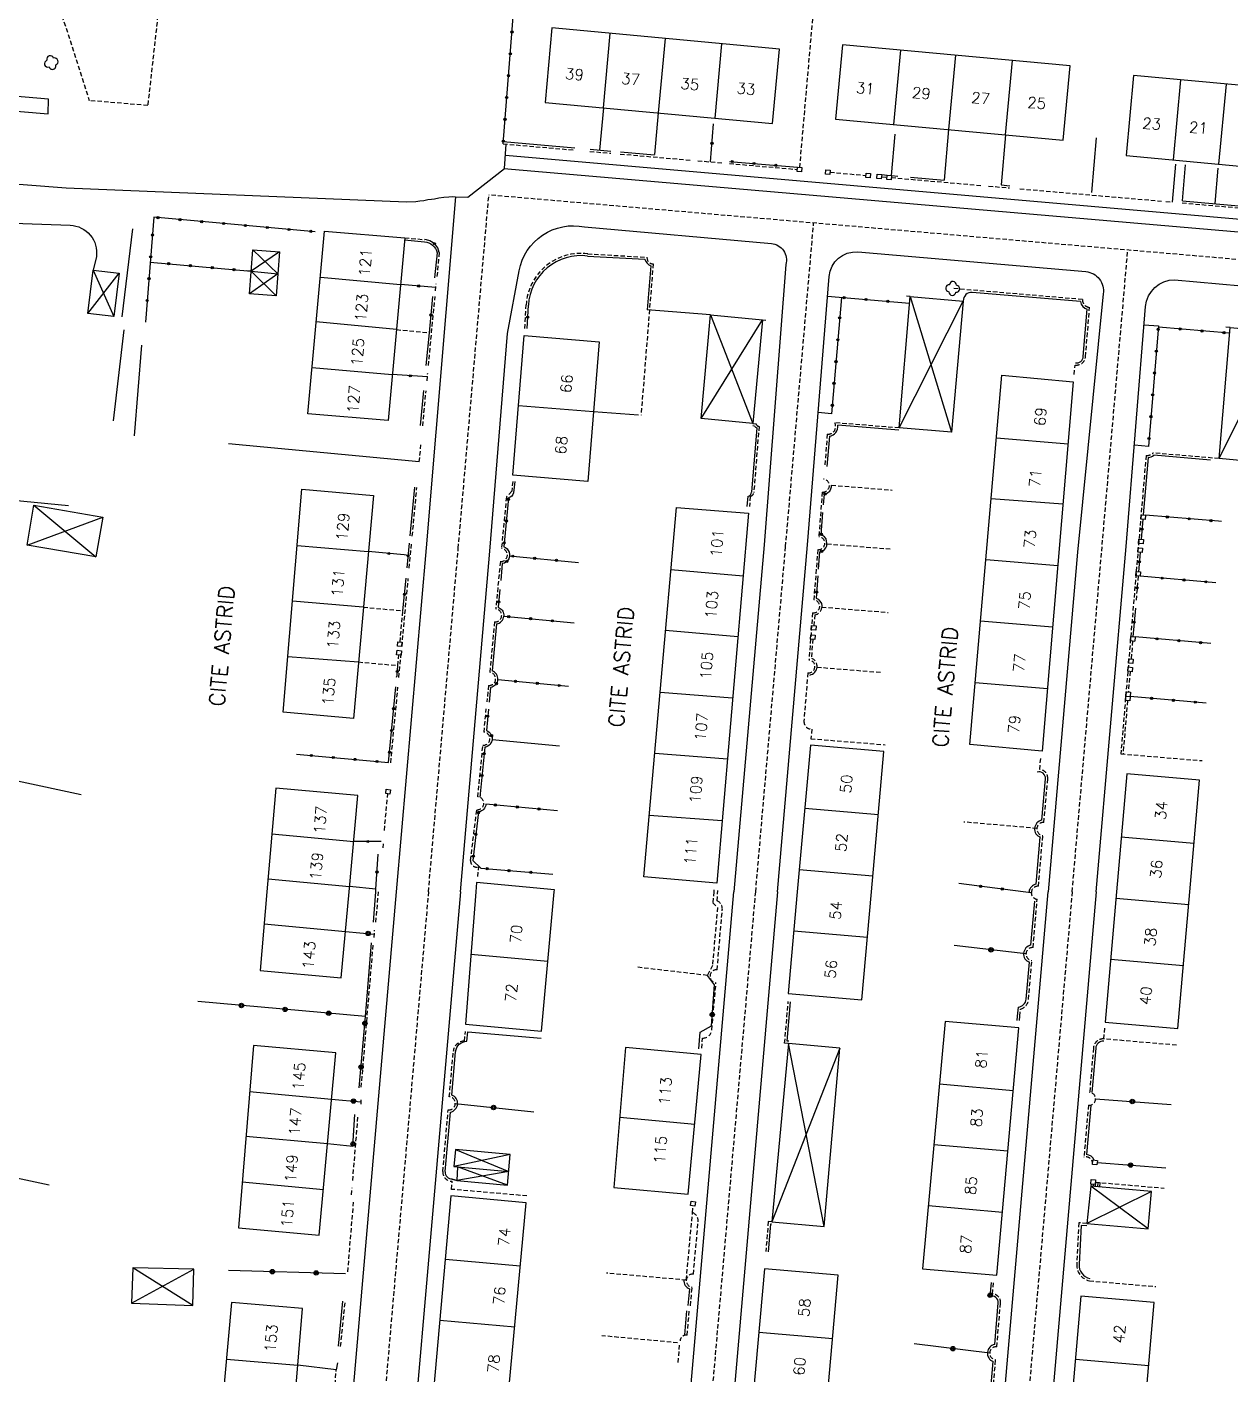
# Model space of a CAD drawing. Header units: millimetres. Extents: x 112998 to 114000, y 125000 to 126000.
# Drawn here: x 113610.8 to 113748, y 125695 to 125848.6 of the extents above; entities that cross this region are included whole.
import ezdxf
from ezdxf.enums import TextEntityAlignment as Align

# ---------------------------------------------------------------- set-up
doc = ezdxf.new("R2010")
doc.units = ezdxf.units.MM
doc.linetypes.add('DASHED', pattern=[0.75, 0.5, -0.25])
for name, color, linetype in [('W0001', 6, 'DASHED'), ('W0008', 7, 'CONTINUOUS'), ('W0100', 7, 'CONTINUOUS'), ('W0112', 1, 'DASHED'), ('W0300', 7, 'CONTINUOUS'), ('W0310', 3, 'CONTINUOUS'), ('W0322', 7, 'CONTINUOUS'), ('W0989', 7, 'CONTINUOUS'), ('W0991', 7, 'CONTINUOUS')]:
    doc.layers.add(name, color=color, linetype=linetype)
doc.styles.get("Standard").update_dxf_attribs({"font": 'romans.shx', "width": 0.85})

# ---------------------------------------------------------------- blocks, each defined once
blk = doc.blocks.new('OH01')
at = {"layer": 'W0322', "color": 0}
for radius in [0.25, 0.15]:
    blk.add_circle((0, 0), radius, dxfattribs=at)
blk = doc.blocks.new('TP10')
at = {"layer": 'W0300', "color": 0}
for centre, start, end in [((-0.4, 0), 90, 270), ((0, 0.4), 0, 180), ((0.4, 0), 270, 90), ((0, -0.4), 180, 360)]:
    blk.add_arc(centre, 0.4, start, end, dxfattribs=at)

msp = doc.modelspace()

# ---------------------------------------------------------------- linework, layer by layer
at = {"layer": 'W0001'}
for points in [[(113656.59, 125750), (113659.99, 125789.17), (113663.48, 125829.47)], [(113846.84, 125813.68), (113833.89, 125814.79), (113663.48, 125829.47)], [(113693.92, 125750), (113697.33, 125789.36), (113700.53, 125826.28)], [(113730.02, 125750), (113733.45, 125789.59), (113736.36, 125823.19)], [(113656.59, 125750), (113647.78, 125648.33), (113646.78, 125636.79)], [(113683.84, 125633.71), (113684.55, 125641.9), (113693.92, 125750)], [(113730.02, 125750), (113718.96, 125622.39), (113718.46, 125616.66)]]:
    msp.add_lwpolyline(points, dxfattribs=at)
at = {"layer": 'W0008'}
for points in [[(113504.38, 125750), (113511.04, 125780.95), (113517.37, 125810.56), (113518.61, 125814.25), (113519.62, 125816.22, -0.14136), (113528.47, 125825.65), (113534.48, 125829.45), (113539.08, 125832.01), (113545.11, 125835.06, -0.14852), (113552.39, 125836.34), (113609.1, 125831.3), (113609.35, 125837.33), (113548.38, 125842.53, -0.811446), (113546.56, 125857.31), (113781.8, 125932.26), (113783.99, 125934.88, -0.1629), (113785.7, 125935.93), (113845.19, 125954.95, -0.609832), (113855.05, 125945.09), (113844.61, 125825.09, -0.414857), (113835.84, 125817.74), (113665.2, 125832.44)], [(113544.67, 125855.15), (113544.31, 125853.89, 0.449491), (113550.59, 125844.02), (113613.21, 125838.72), (113613.26, 125840.4), (113550.65, 125845.77, -0.519208), (113545.94, 125853.86), (113546.85, 125855.86)], [(113660.23, 125750), (113663.6, 125788.86), (113665.59, 125813.66), (113666.93, 125820.82, -0.419592), (113674.4, 125825.84), (113695.71, 125823.94, -0.471152), (113697.36, 125821.55), (113694.87, 125789.57), (113691.44, 125750)], [(113696.4, 125750), (113699.83, 125789.56), (113702.29, 125820.18, -0.411867), (113705.56, 125822.98), (113731.58, 125820.73, -0.435503), (113733.55, 125818.2), (113730.64, 125788.74), (113727.28, 125750)], [(113732.76, 125750), (113736.17, 125789.36), (113738.4, 125816.75, -0.388834), (113741.7, 125819.81), (113767.15, 125817.53, -0.396252), (113769.6, 125814.77), (113767.06, 125789.79), (113763.61, 125750)], [(113581.4, 125631.79), (113613.29, 125629.2), (113619.96, 125632.2), (113641.84, 125642, 0.258152), (113643.82, 125644.64), (113652.95, 125750)], [(113660.23, 125750), (113651.39, 125648.02, 0.409057), (113656.43, 125641.91), (113679.24, 125639.94, 0.387345), (113682.09, 125642.11), (113691.44, 125750)], [(113696.4, 125750), (113686.98, 125641.34, 0.272364), (113688.14, 125638.91), (113712.8, 125623.21, 0.529759), (113716.42, 125624.77), (113727.28, 125750)], [(113732.76, 125750), (113721.68, 125622.15, 0.362247), (113723.77, 125619.16), (113749.35, 125616.94, 0.419863), (113752.3, 125619.47), (113763.61, 125750)]]:
    msp.add_lwpolyline(points, format="xyb", dxfattribs=at)
for points in [[(113593.18, 125832), (113615.25, 125830.29), (113654.08, 125828.7), (113655.14, 125828.73), (113655.59, 125828.8), (113656.08, 125828.84), (113656.52, 125828.95), (113656.94, 125828.99), (113657.29, 125829.05), (113657.79, 125829.16), (113658.33, 125829.23), (113658.93, 125829.27), (113659.34, 125829.29), (113659.69, 125829.26), (113661.1, 125829.22), (113665.27, 125832.49), (113665.46, 125835.28)], [(113665.37, 125834), (113838.71, 125818.91), (113838.06, 125817.85)], [(113652.95, 125750), (113656.35, 125789.23), (113659.71, 125829.26)]]:
    msp.add_lwpolyline(points, dxfattribs=at)
at = {"layer": 'W0100'}
for points in [[(113669.89, 125840.04), (113695.85, 125837.63), (113696.64, 125846.12), (113670.68, 125848.53)], [(113729.78, 125844.21), (113703.82, 125846.62), (113703.03, 125838.13), (113728.99, 125835.72)], [(113736.17, 125833.97), (113757.25, 125832.01), (113758.1, 125841.15), (113737.02, 125843.11)], [(113642.84, 125804.53), (113644.74, 125825.36), (113653.89, 125824.6), (113652, 125803.75)], [(113636.17, 125818.21), (113636.55, 125823.2), (113639.59, 125822.98), (113639.23, 125817.99)], [(113617.75, 125815.96), (113618.34, 125820.9), (113618.34, 125820.9), (113621.31, 125820.55), (113620.71, 125815.61)], [(113710.28, 125802.9), (113711.55, 125817.9), (113717.59, 125817.38), (113716.27, 125802.42)], [(113687.7, 125803.97), (113688.78, 125815.81), (113694.69, 125815.24), (113693.61, 125803.41)], [(113666.21, 125797.53), (113667.49, 125813.46), (113676.07, 125812.74), (113674.78, 125796.81)], [(113746.77, 125799.41), (113748.03, 125814.37), (113753.99, 125813.82), (113752.75, 125798.85)], [(113718.36, 125766.81), (113722, 125808.91), (113730.15, 125808.15), (113726.58, 125766.03)], [(113640, 125770.5), (113642.16, 125795.92), (113650.31, 125795.18), (113648.03, 125769.77)], [(113611.56, 125794.1), (113619.44, 125792.73), (113618.65, 125788.19), (113610.8, 125789.53)], [(113681.16, 125751.68), (113684.87, 125793.84), (113693.1, 125793.17), (113689.47, 125750.98)], [(113712.96, 125707), (113721.43, 125706.25), (113723.92, 125734.47), (113715.53, 125735.21)], [(113677.75, 125716.28), (113686.23, 125715.5), (113687.7, 125731.44), (113679.08, 125732.24)], [(113695.75, 125712.34), (113701.74, 125711.82), (113703.53, 125732.16), (113697.66, 125732.68)], [(113659.83, 125717.05), (113665.6, 125716.52), (113665.93, 125720.02), (113659.68, 125720.59), (113659.5, 125718.65), (113659.9, 125718.61)], [(113655.38, 125673.04), (113663.83, 125672.26), (113667.74, 125714.52), (113659.16, 125715.31)], [(113731.7, 125712.15), (113738.69, 125711.55), (113739.05, 125715.8), (113732.13, 125716.4)], [(113622.72, 125703.05), (113629.73, 125702.81), (113629.81, 125706.95), (113622.87, 125707.1)], [(113692.39, 125678.6), (113700.83, 125677.85), (113703.34, 125706.26), (113694.92, 125707)], [(113728.54, 125675.39), (113736.91, 125674.67), (113739.38, 125703.15), (113731, 125703.87)]]:
    msp.add_lwpolyline(points, close=True, dxfattribs=at)
for points in [[(113676.54, 125839.43), (113677.33, 125847.91)], [(113683.58, 125847.33), (113682.79, 125838.85)], [(113689.28, 125838.24), (113690.06, 125846.73)], [(113709.68, 125837.52), (113710.46, 125846.01)], [(113716.71, 125845.43), (113715.92, 125836.94)], [(113722.41, 125836.33), (113723.2, 125844.82)], [(113741.56, 125833.47), (113742.41, 125842.61)], [(113747.57, 125842.13), (113746.72, 125832.99)], [(113639.59, 125822.98), (113636.36, 125820.77)], [(113636.55, 125823.2), (113639.41, 125820.5)], [(113617.75, 125815.96), (113621.31, 125820.55)], [(113618.34, 125820.9), (113620.71, 125815.61)], [(113639.41, 125820.5), (113636.17, 125818.21)], [(113636.36, 125820.77), (113639.41, 125820.5)], [(113636.36, 125820.77), (113639.23, 125817.99)], [(113644.26, 125820.09), (113653.41, 125819.27)], [(113710.28, 125802.9), (113717.59, 125817.38)], [(113711.55, 125817.9), (113716.27, 125802.42)], [(113652.94, 125814.12), (113643.8, 125814.99)], [(113687.7, 125803.97), (113694.69, 125815.24)], [(113688.78, 125815.81), (113693.61, 125803.41)], [(113746.77, 125799.41), (113753.99, 125813.82)], [(113643.32, 125809.81), (113652.47, 125808.98)], [(113666.85, 125805.46), (113675.42, 125804.79)], [(113721.38, 125801.76), (113729.55, 125801.09)], [(113611.56, 125794.1), (113618.65, 125788.19)], [(113728.96, 125794.19), (113720.78, 125794.82)], [(113610.8, 125789.53), (113619.44, 125792.73)], [(113641.61, 125789.49), (113649.73, 125788.79)], [(113720.19, 125787.9), (113728.38, 125787.23)], [(113684.25, 125786.77), (113692.49, 125786.03)], [(113649.16, 125782.45), (113641.07, 125783.14)], [(113691.89, 125779.08), (113683.63, 125779.8)], [(113727.78, 125780.16), (113719.58, 125780.87)], [(113640.54, 125776.85), (113648.6, 125776.21)], [(113718.97, 125773.87), (113727.19, 125773.17)], [(113683.02, 125772.78), (113691.29, 125772.13)], [(113690.69, 125765.13), (113682.4, 125765.76)], [(113707.13, 125750), (113708.54, 125765.99), (113700.16, 125766.73), (113698.66, 125750)], [(113743.43, 125750), (113744.53, 125762.72), (113736.24, 125763.44), (113735.07, 125750)], [(113647.54, 125750), (113648.54, 125760.97), (113639.19, 125761.83), (113638.17, 125750)], [(113681.78, 125758.74), (113690.09, 125758.14)], [(113699.52, 125759.54), (113707.91, 125758.8)], [(113638.74, 125756.59), (113648.06, 125755.74)], [(113735.62, 125756.26), (113743.91, 125755.54)], [(113698.89, 125752.54), (113707.29, 125751.8)], [(113638.3, 125751.46), (113647.59, 125750.61)], [(113670.94, 125750), (113670.96, 125750.22), (113662.08, 125751.04), (113662, 125750)], [(113637.4, 125741.01), (113646.64, 125740.16), (113647.54, 125750)], [(113638.17, 125750), (113637.4, 125741.01)], [(113660.81, 125734.89), (113669.47, 125734.09), (113670.94, 125750)], [(113662, 125750), (113660.81, 125734.89)], [(113697.62, 125738.39), (113706.04, 125737.65), (113707.13, 125750)], [(113698.66, 125750), (113697.62, 125738.39)], [(113733.79, 125735.12), (113742.09, 125734.4), (113743.43, 125750)], [(113735.07, 125750), (113733.79, 125735.12)], [(113735.01, 125749.27), (113743.31, 125748.55)], [(113637.86, 125746.33), (113647.12, 125745.48)], [(113698.26, 125745.55), (113706.67, 125744.81)], [(113661.44, 125742.89), (113670.21, 125742.08)], [(113734.41, 125742.29), (113742.71, 125741.57)], [(113644.13, 125710.83), (113646.02, 125731.61), (113636.62, 125732.46), (113634.91, 125711.67)], [(113703.53, 125732.16), (113695.75, 125712.34)], [(113701.74, 125711.82), (113697.66, 125732.68)], [(113714.88, 125728.08), (113723.29, 125727.34)], [(113636.19, 125727.2), (113645.54, 125726.35)], [(113678.42, 125724.27), (113686.97, 125723.48)], [(113635.77, 125722.12), (113645.08, 125721.27)], [(113714.25, 125721.18), (113722.68, 125720.44)], [(113665.93, 125720.02), (113659.5, 125718.65)], [(113659.9, 125718.61), (113665.75, 125718.07)], [(113665.6, 125716.52), (113659.9, 125718.61)], [(113635.34, 125716.89), (113644.6, 125716.05)], [(113732.17, 125716.66), (113732.15, 125716.4)], [(113732.42, 125716.64), (113732.4, 125716.38)], [(113732.69, 125716.87), (113732.65, 125716.35)], [(113732.94, 125716.84), (113732.9, 125716.33)], [(113733.19, 125716.82), (113733.15, 125716.31)], [(113739.05, 125715.8), (113731.7, 125712.15)], [(113738.69, 125711.55), (113732.13, 125716.4)], [(113713.62, 125714.2), (113722.07, 125713.46)], [(113634.91, 125711.67), (113644.13, 125710.83)], [(113658.52, 125708.1), (113667.07, 125707.31)], [(113622.72, 125703.05), (113629.81, 125706.95)], [(113629.73, 125702.81), (113622.87, 125707.1)], [(113640.08, 125676.73), (113642.23, 125702.45), (113634.14, 125703.13), (113631.79, 125677.42)], [(113657.89, 125701.13), (113666.43, 125700.35)], [(113694.27, 125699.76), (113702.7, 125699.02)], [(113633.55, 125696.67), (113641.69, 125695.99)], [(113730.38, 125696.68), (113738.75, 125695.96)]]:
    msp.add_lwpolyline(points, dxfattribs=at)
at = {"layer": 'W0112'}
for points in [[(113626.8, 125859.64), (113624.57, 125839.68), (113617.89, 125840.25)], [(113614.56, 125850.65), (113617.89, 125840.25)], [(113698.95, 125832.62), (113700.55, 125851.01)], [(113698.66, 125832.14), (113698.7, 125832.64)], [(113699.16, 125832.1), (113698.66, 125832.14)], [(113698.7, 125832.64), (113699.2, 125832.6)], [(113699.2, 125832.6), (113699.16, 125832.1)], [(113701.88, 125831.86), (113701.93, 125832.36)], [(113702.38, 125831.82), (113701.88, 125831.86)], [(113701.93, 125832.36), (113702.43, 125832.31)], [(113702.43, 125832.31), (113702.38, 125831.82)], [(113706.48, 125831.46), (113706.52, 125831.96)], [(113706.52, 125831.96), (113707.02, 125831.91)], [(113707.02, 125831.91), (113706.98, 125831.42)], [(113707.75, 125831.35), (113707.79, 125831.85)], [(113707.79, 125831.85), (113708.29, 125831.8)], [(113708.29, 125831.8), (113708.24, 125831.31)], [(113706.98, 125831.42), (113706.48, 125831.46)], [(113708.24, 125831.31), (113707.75, 125831.35)], [(113708.87, 125831.25), (113708.91, 125831.75)], [(113709.36, 125831.21), (113708.87, 125831.25)], [(113708.91, 125831.75), (113709.41, 125831.71)], [(113709.41, 125831.71), (113709.36, 125831.21)], [(113653.89, 125824.6), (113656.17, 125824.38)], [(113657.82, 125822.9), (113657.54, 125820)], [(113674.75, 125822.76), (113681.52, 125822.37)], [(113682.22, 125821.61), (113680.84, 125804.36)], [(113657.4, 125818.54), (113657.48, 125819.33)], [(113731.2, 125817.55), (113716.39, 125818.81)], [(113656.59, 125810.01), (113657.34, 125817.88)], [(113667.59, 125814.24), (113667.74, 125816.93)], [(113711.55, 125817.9), (113711.11, 125817.94)], [(113731.54, 125811.03), (113732.01, 125816.68)], [(113694.69, 125815.24), (113695.06, 125815.21)], [(113652.94, 125814.12), (113656.7, 125813.76)], [(113748.03, 125814.37), (113747.53, 125814.41)], [(113656.43, 125808.29), (113656.51, 125809.16)], [(113730.26, 125809.01), (113730.35, 125810.08)], [(113655.94, 125803.15), (113656.32, 125807.14)], [(113693.61, 125803.41), (113693.96, 125803.39)], [(113694.3, 125803.08), (113693.7, 125795.54)], [(113710.28, 125802.9), (113702.93, 125803.49)], [(113702.09, 125802.19), (113701.79, 125798.52)], [(113655.55, 125799.02), (113655.73, 125800.96)], [(113738.45, 125799.76), (113735.57, 125765.73)], [(113746.77, 125799.41), (113739.25, 125800.04)], [(113666.2, 125796.8), (113666.1, 125795.68)], [(113654.75, 125790.56), (113655.27, 125796.12)], [(113665.48, 125795.03), (113664.92, 125789.15)], [(113666.1, 125795.68), (113665.48, 125795.03)], [(113693.3, 125795.1), (113693.2, 125793.93)], [(113701.52, 125795.59), (113701.12, 125790.5)], [(113702.58, 125796.37), (113709.5, 125795.82)], [(113737.84, 125792.5), (113737.88, 125793)], [(113738.34, 125792.46), (113737.84, 125792.5)], [(113737.88, 125793), (113738.38, 125792.95)], [(113738.38, 125792.95), (113738.34, 125792.46)], [(113654.4, 125786.92), (113654.67, 125789.75)], [(113700.99, 125789.02), (113700.55, 125783.29)], [(113702.05, 125789.68), (113709.38, 125789.09)], [(113737.52, 125788.73), (113737.56, 125789.23)], [(113737.56, 125789.23), (113738.06, 125789.18)], [(113737.6, 125789.71), (113737.64, 125790.21)], [(113738.1, 125789.67), (113737.6, 125789.71)], [(113737.64, 125790.21), (113738.14, 125790.17)], [(113738.06, 125789.18), (113738.02, 125788.68)], [(113738.14, 125790.17), (113738.1, 125789.67)], [(113664.79, 125787.67), (113664.26, 125782.26)], [(113738.02, 125788.68), (113737.52, 125788.73)], [(113653.55, 125777.97), (113654.29, 125785.73)], [(113737.29, 125786.03), (113737.33, 125786.52)], [(113737.79, 125785.98), (113737.29, 125786.03)], [(113737.54, 125786), (113737.31, 125783.25)], [(113737.33, 125786.52), (113737.83, 125786.48)], [(113737.83, 125786.48), (113737.79, 125785.98)], [(113649.16, 125782.45), (113653.68, 125782.05)], [(113653.35, 125778.49), (113653.68, 125782.05)], [(113700.41, 125781.81), (113700, 125776.44)], [(113700.65, 125781.57), (113700.55, 125780.36)], [(113701.47, 125782.47), (113709.03, 125781.86)], [(113664.13, 125780.78), (113663.58, 125775.01)], [(113700.26, 125779.88), (113700.3, 125780.38)], [(113700.76, 125779.84), (113700.26, 125779.88)], [(113700.3, 125780.38), (113700.8, 125780.34)], [(113700.8, 125780.34), (113700.76, 125779.84)], [(113653.05, 125778.01), (113653.09, 125778.51)], [(113653.09, 125778.51), (113653.59, 125778.46)], [(113653.59, 125778.46), (113653.55, 125777.97)], [(113700.18, 125778.82), (113700.22, 125779.32)], [(113700.68, 125778.78), (113700.18, 125778.82)], [(113700.22, 125779.32), (113700.72, 125779.28)], [(113700.43, 125778.8), (113700.26, 125776.64)], [(113700.72, 125779.28), (113700.68, 125778.78)], [(113736.66, 125778.6), (113736.7, 125779.1)], [(113737.16, 125778.56), (113736.66, 125778.6)], [(113736.7, 125779.1), (113737.2, 125779.06)], [(113736.91, 125778.58), (113736.74, 125776.55)], [(113737.2, 125779.06), (113737.16, 125778.56)], [(113652.96, 125777.04), (113653.01, 125777.54)], [(113653.46, 125776.99), (113652.96, 125777.04)], [(113653.01, 125777.54), (113653.5, 125777.49)], [(113653.55, 125777.97), (113653.05, 125778.01)], [(113653.09, 125775.81), (113653.21, 125777.02)], [(113653.21, 125774.45), (113653.5, 125777.49)], [(113653.5, 125777.49), (113653.46, 125776.99)], [(113736.45, 125776.07), (113736.49, 125776.57)], [(113736.49, 125776.57), (113736.99, 125776.53)], [(113736.99, 125776.53), (113736.95, 125776.03)], [(113648.6, 125776.21), (113653.09, 125775.81)], [(113699.86, 125774.96), (113699.42, 125769.47)], [(113700.92, 125775.62), (113708.17, 125775.03)], [(113736.37, 125775.14), (113736.41, 125775.64)], [(113736.87, 125775.09), (113736.37, 125775.14)], [(113736.41, 125775.64), (113736.91, 125775.59)], [(113736.62, 125775.12), (113736.42, 125772.77)], [(113736.95, 125776.03), (113736.45, 125776.07)], [(113736.91, 125775.59), (113736.87, 125775.09)], [(113663.44, 125773.53), (113663.26, 125771.66)], [(113652.29, 125764.72), (113653.11, 125773.35)], [(113736.09, 125771.8), (113736.13, 125772.3)], [(113736.13, 125772.3), (113736.17, 125772.79)], [(113736.13, 125772.3), (113736.63, 125772.25)], [(113736.17, 125772.79), (113736.67, 125772.75)], [(113736.63, 125772.25), (113736.58, 125771.76)], [(113736.67, 125772.75), (113736.63, 125772.25)], [(113662.93, 125768.2), (113663.18, 125770.86)], [(113736.33, 125771.78), (113735.82, 125765.71)], [(113736.58, 125771.76), (113736.09, 125771.8)], [(113700.31, 125768.54), (113700.22, 125767.45)], [(113700.22, 125767.45), (113708.67, 125766.77)], [(113662.23, 125760.83), (113662.8, 125766.72)], [(113735.57, 125765.73), (113744.83, 125764.95)], [(113651.56, 125757), (113651.96, 125761.17)], [(113651.71, 125761.19), (113651.75, 125761.69)], [(113652.2, 125761.14), (113651.71, 125761.19)], [(113651.75, 125761.69), (113652.25, 125761.64)], [(113652.25, 125761.64), (113652.2, 125761.14)], [(113662.5, 125761.03), (113662.47, 125760.77)], [(113661.4, 125753.58), (113662.1, 125759.35)], [(113726, 125757.22), (113717.65, 125757.95)], [(113651.42, 125755.45), (113651.38, 125755.01)], [(113662.22, 125751.72), (113662.32, 125752.84)], [(113650.6, 125746.53), (113650.89, 125750)], [(113689.14, 125750), (113689.03, 125748.73), (113689.56, 125748.2), (113688.99, 125741.59), (113688.41, 125740.45)], [(113689.16, 125750.23), (113689.14, 125750)], [(113689.6, 125750), (113689.61, 125750.13)], [(113650.38, 125744.76), (113650.45, 125745.62)], [(113648.93, 125727.7), (113650.3, 125744.14)], [(113688.41, 125740.45), (113680.46, 125741.38)], [(113688.92, 125734.26), (113689.39, 125739.62)], [(113697.66, 125732.68), (113697.22, 125732.72), (113697.64, 125737.48)], [(113733.64, 125733.21), (113733.76, 125734.57)], [(113687.76, 125732.14), (113687.86, 125733.31)], [(113648.9, 125725.75), (113648.94, 125726.44)], [(113647.95, 125717.07), (113648.57, 125724.53)], [(113658.23, 125718.09), (113658.84, 125725.12)], [(113731.87, 125725.64), (113731.36, 125719.73)], [(113732.35, 125718.9), (113732.39, 125719.4)], [(113732.85, 125718.86), (113732.35, 125718.9)], [(113732.39, 125719.4), (113732.89, 125719.36)], [(113732.89, 125719.36), (113732.85, 125718.86)], [(113659.23, 125716.05), (113659.3, 125716.97)], [(113732.13, 125716.66), (113732.18, 125717.16)], [(113732.63, 125716.62), (113732.13, 125716.66)], [(113732.18, 125717.16), (113732.67, 125717.12)], [(113732.67, 125717.12), (113732.63, 125716.62)], [(113732.65, 125716.87), (113740.53, 125716.19)], [(113647.8, 125715.43), (113647.81, 125715.43), (113647.88, 125716.23)], [(113667.82, 125715.3), (113659.23, 125716.05)], [(113647.39, 125706.64), (113648.05, 125714.6)], [(113686.49, 125714.19), (113686.54, 125714.69)], [(113686.99, 125714.14), (113686.49, 125714.19)], [(113686.54, 125714.69), (113687.04, 125714.64)], [(113686.71, 125713.39), (113686.78, 125714.16)], [(113687.04, 125714.64), (113686.99, 125714.14)], [(113686, 125705.71), (113686.71, 125713.36)], [(113686.71, 125713.36), (113686.71, 125713.36), (113686.71, 125713.39)], [(113695.75, 125712.34), (113695.36, 125712.38), (113695.07, 125708.95)], [(113686, 125705.7), (113676.91, 125706.49)], [(113686.48, 125702.78), (113686.67, 125704.9)], [(113646.57, 125698.13), (113647.09, 125703.29)], [(113686.09, 125699.43), (113686.35, 125702.18)], [(113685.01, 125698.55), (113676.35, 125699.35)], [(113685.07, 125696.3), (113685.24, 125698.28)], [(113645.94, 125693.79), (113646.08, 125695.46)]]:
    msp.add_lwpolyline(points, dxfattribs=at)
for points in [[(113665.11, 125835.31), (113673.25, 125834.6, 0.701733)], [(113675, 125834.45), (113677.38, 125834.24, 0.701733)], [(113678.47, 125834.15), (113686.58, 125833.44, 0.701733)], [(113687.31, 125833.38), (113690.26, 125833.12, 0.701733)], [(113690.92, 125833.07), (113698.68, 125832.39, 0.701733)], [(113702.4, 125832.07), (113706.5, 125831.71, 0.701733)], [(113708.27, 125831.56), (113708.89, 125831.5, 0.701733)], [(113709.39, 125831.46), (113719.59, 125830.57, 0.701733)], [(113720.49, 125830.49), (113722.87, 125830.28, 0.701733)], [(113724.06, 125830.18), (113740.2, 125828.78, 0.701733)], [(113740.7, 125828.73), (113741.47, 125828.66, 0.701733)], [(113742.58, 125828.57), (113749.85, 125827.94, 0.701733)], [(113725.37, 125750, -0.393273), (113726.17, 125750.62), (113726.67, 125756.42, -1), (113726.8, 125757.9), (113727.23, 125762.87, 0.419046), (113726.32, 125763.94), (113726.43, 125765.22)], [(113689.52, 125741.1), (113690.11, 125747.95, 0.319982), (113689.51, 125748.97), (113689.61, 125750.13)], [(113724.01, 125735.3), (113724.06, 125735.79), (113724.13, 125736.61, 0.308547), (113725.04, 125737.73), (113725.42, 125742.16, -1), (113725.56, 125743.63), (113726.03, 125749.14, -0.435469), (113725.37, 125750)], [(113658.97, 125726.6), (113659.42, 125731.77, -0.386672), (113660.71, 125732.97), (113660.8, 125734.06)], [(113741.91, 125732.49), (113733.64, 125733.21, 0.424816), (113732.44, 125732.16), (113732.01, 125727.12)], [(113732.35, 125718.9, 0.521334), (113731.36, 125719.73, 0.521334)], [(113686.81, 125706.38), (113687.36, 125712.37, 0.338451), (113686.71, 125713.39, 5.349788)], [(113731.7, 125712.15), (113730.78, 125712.23), (113730.54, 125707.52, 0.365492), (113731.98, 125705.62), (113739.58, 125704.96)], [(113718.63, 125675.5), (113718.68, 125676), (113718.75, 125676.82, 0.308547), (113719.66, 125677.94), (113720.05, 125682.36, -1), (113720.18, 125683.84), (113720.65, 125689.35, -1), (113720.79, 125690.82), (113721.29, 125696.62, -1), (113721.42, 125698.1), (113721.85, 125703.07, 0.419046), (113720.94, 125704.14), (113721.05, 125705.42)]]:
    msp.add_lwpolyline(points, format="xyb", dxfattribs=at)
for centre, radius, start, end in [((113673.96, 125816.58), 6.23, 82.6705, 176.7636), ((113682.26, 125822.35), 0.747, 178.1707, 266.7485), ((113732.01, 125817.48), 0.81, 175.1635, 270.2131), ((113730.49, 125811.12), 1.05, 262.6351, 355.1635), ((113694.33, 125803.45), 0.371, 189.6622, 265.4148), ((113702.16, 125803.07), 0.882, 265.4148, 28.2842), ((113738.54, 125800.78), 1.02, 265.1635, 313.9587), ((113701.58, 125796.33), 0.743, 264.8805, 84.8805), ((113693.21, 125795.58), 0.485, 280.247, 355.4148), ((113701.06, 125789.76), 0.743, 264.8805, 84.8805), ((113664.85, 125788.41), 0.743, 264.8805, 84.8805), ((113700.48, 125782.55), 0.743, 264.8805, 84.8805), ((113664.2, 125781.52), 0.743, 264.8805, 84.8805), ((113700.48, 125782.55), 0.993, 279.6229, 355.0342), ((113699.93, 125775.7), 0.993, 355.0184, 70.4475), ((113663.51, 125774.27), 0.743, 264.8805, 84.8805), ((113699.93, 125775.7), 0.743, 264.8805, 84.8805), ((113700.28, 125769.4), 0.856, 175.4148, 272.3355), ((113662.86, 125767.46), 0.743, 264.8805, 84.8805), ((113662.16, 125760.09), 0.743, 264.8805, 84.8805), ((113662.1, 125753.51), 0.71, 174.5715, 288.0658), ((113689.45, 125740.36), 0.743, 84.8805, 264.8805), ((113687.89, 125734.35), 1.04, 268.7932, 355.0458), ((113658.91, 125725.86), 0.743, 264.8805, 84.8805), ((113731.94, 125726.38), 0.743, 264.8805, 84.8805), ((113659.26, 125718), 1.03, 175.0458, 272.3511), ((113686.74, 125705.64), 0.743, 84.8805, 264.8805), ((113686.01, 125698.71), 0.726, 83.1716, 175.2376)]:
    msp.add_arc(centre, radius, start, end, dxfattribs=at)
at = {"layer": 'W0310'}
for points in [[(113676.54, 125839.43), (113676.12, 125834.6)], [(113682.79, 125838.85), (113682.37, 125834.09)], [(113709.41, 125831.71), (113709.82, 125836.42)], [(113715.92, 125836.94), (113715.42, 125831.18)], [(113665.13, 125835.56), (113673.27, 125834.85)], [(113722.41, 125836.33), (113721.91, 125830.62)], [(113732.77, 125836), (113732.22, 125829.75)], [(113675.02, 125834.7), (113677.4, 125834.49)], [(113678.49, 125834.4), (113682.37, 125834.06)], [(113708.29, 125831.8), (113708.91, 125831.75)], [(113741.47, 125828.66), (113741.85, 125832.99)], [(113742.6, 125828.82), (113742.96, 125832.92)], [(113746.33, 125828.5), (113746.68, 125832.52)], [(113709.41, 125831.71), (113710.15, 125831.64)], [(113711.59, 125831.52), (113715.42, 125831.18)], [(113721.91, 125830.62), (113722.89, 125830.53)], [(113742.6, 125828.82), (113749.87, 125828.18)], [(113621.65, 125815.58), (113622.88, 125825.61)], [(113674.74, 125822.51), (113681.29, 125822.14)], [(113681.95, 125821.4), (113681.55, 125816.39)], [(113731.29, 125811.05), (113731.74, 125816.46)], [(113688.78, 125815.81), (113681.55, 125816.39)], [(113620.65, 125803.72), (113621.88, 125814.11)], [(113656.34, 125810.04), (113656.7, 125813.76)], [(113623.05, 125802.01), (113623.91, 125812.36)], [(113655.69, 125803.17), (113656.07, 125807.16)], [(113675.42, 125804.79), (113680.55, 125804.38)], [(113615.53, 125794.01), (113592.75, 125796.22), (113592.71, 125803.94), (113597.06, 125803.77)], [(113694.04, 125802.9), (113693.45, 125795.56)], [(113693.59, 125803.17), (113693.79, 125803.15)], [(113710.26, 125802.65), (113703.28, 125803.21)], [(113655.55, 125799.02), (113633.77, 125801.09)], [(113702.32, 125801.95), (113702.04, 125798.5)], [(113745.81, 125799.24), (113739.33, 125799.78)], [(113738.68, 125799.52), (113738.13, 125792.98)], [(113654.5, 125790.59), (113655.02, 125796.14)], [(113692.96, 125793.95), (113693.05, 125795.12)], [(113664.36, 125780.54), (113663.85, 125775.21)], [(113663.85, 125767.37), (113671.55, 125766.64)], [(113616.99, 125761.05), (113595.15, 125765.73), (113595.46, 125766.9), (113594.84, 125764.28)], [(113726.56, 125758.15), (113726.97, 125762.89)], [(113725.92, 125750.87), (113726.38, 125756.21)], [(113650.58, 125750), (113650.6, 125750.29), (113647.59, 125750.61)], [(113650.32, 125746.53), (113650.58, 125750)], [(113725.31, 125743.89), (113725.75, 125748.93)], [(113649.41, 125735.77), (113650.11, 125744.16)], [(113724.77, 125737.76), (113725.14, 125741.95)], [(113697.68, 125732.95), (113697.51, 125732.96), (113697.9, 125737.45)], [(113723.79, 125735.82), (113723.88, 125736.84)], [(113723.75, 125735.32), (113723.79, 125735.82)], [(113661.07, 125734.03), (113669.45, 125733.31)], [(113732.71, 125732.14), (113732.27, 125727.1)], [(113658.5, 125718.07), (113659.09, 125724.87)], [(113732.14, 125725.62), (113731.65, 125720.02)], [(113613.33, 125716.54), (113588.79, 125721.76)], [(113659.29, 125717.23), (113659.83, 125717.05), (113659.29, 125717.23)], [(113695.73, 125712.08), (113695.61, 125712.09), (113695.33, 125708.93)], [(113731.03, 125711.94), (113730.8, 125707.51)], [(113731.68, 125711.88), (113731.03, 125711.94)], [(113686.21, 125702.81), (113686.39, 125704.69)], [(113646.32, 125698.15), (113646.84, 125703.31)], [(113721.18, 125698.36), (113721.59, 125703.1)], [(113685.83, 125699.46), (113686.08, 125702.2)], [(113646.23, 125696.25), (113646.08, 125695.46), (113641.69, 125695.99)], [(113720.54, 125691.08), (113721, 125696.41)]]:
    msp.add_lwpolyline(points, dxfattribs=at)
for points in [[(113602.8, 125823.29), (113602.78, 125823.89, -0.504164), (113605.94, 125826.36), (113615.73, 125826.02, -0.446667), (113618.71, 125822.46), (113618.34, 125820.9)], [(113653.87, 125824.35), (113656.14, 125824.13, -0.32298), (113657.57, 125822.88), (113657.29, 125820.03)], [(113730.96, 125817.32), (113718.63, 125818.37, 0.4463), (113717.59, 125817.38, -1.303787)], [(113659.26, 125726.81), (113659.69, 125731.75, -0.386672), (113660.98, 125732.94), (113661.07, 125734.03)], [(113732.54, 125719.39, 0.27693), (113731.65, 125720.02, 0.521334)]]:
    msp.add_lwpolyline(points, format="xyb", dxfattribs=at)
for centre, radius, start, end in [((113673.97, 125816.57), 5.99, 82.5883, 176.6813), ((113682.26, 125822.35), 0.997, 192.381, 251.9153), ((113732.01, 125817.48), 1.06, 188.8099, 255.4526), ((113730.49, 125811.12), 0.804, 262.6351, 355.1635), ((113694.33, 125803.45), 0.621, 208.7526, 241.6783), ((113702.16, 125803.07), 1.13, 278.1734, 7.0701), ((113738.54, 125800.78), 1.27, 276.513, 308.6191), ((113692.96, 125795.6), 0.485, 280.247, 355.4148), ((113664.2, 125781.52), 0.993, 279.3797, 354.7918), ((113663.51, 125774.27), 0.993, 354.8014, 70.2051), ((113699.93, 125775.7), 0.993, 279.5892, 355.0184), ((113726.25, 125762.95), 0.719, 355.0459, 108.2969), ((113726.74, 125757.16), 1.01, 100.2798, 249.5598), ((113726.1, 125749.88), 1.01, 100.2798, 173.2168), ((113725.49, 125742.9), 1.01, 100.28, 249.5597), ((113723.76, 125737.84), 1.01, 276.4371, 355.0459), ((113733.55, 125732.1), 0.841, 85.3686, 177.4348), ((113658.91, 125725.86), 1.01, 280.28, 69.5597), ((113659.26, 125718), 0.766, 175.0458, 272.3511), ((113732.38, 125707.42), 1.58, 177.0381, 256.7191), ((113686.74, 125705.64), 1.01, 175.0458, 249.4835), ((113721.36, 125697.36), 1.01, 100.2801, 249.5595)]:
    msp.add_arc(centre, radius, start, end, dxfattribs=at)
at = {"layer": 'W0322'}
for points in [[(113665.11, 125835.31), (113666.9, 125858.04)], [(113688.75, 125833.26), (113689.12, 125837.6)], [(113690.94, 125833.31), (113698.7, 125832.64)], [(113643.67, 125825.28), (113625.27, 125826.93), (113624.31, 125814.95)], [(113657.82, 125822.9), (113657.67, 125823.45), (113657.32, 125823.89), (113656.75, 125824.23), (113656.38, 125824.36), (113656.17, 125824.38)], [(113624.86, 125821.82), (113636.36, 125820.77), (113635.82, 125820.83)], [(113657.44, 125818.94), (113653.41, 125819.27)], [(113656.7, 125813.76), (113657.09, 125817.9)], [(113667.84, 125814.23), (113667.99, 125816.92)], [(113703.69, 125817.8), (113702.57, 125804.53), (113701.05, 125804.65)], [(113702.11, 125817.93), (113711.48, 125817.14)], [(113738.23, 125814.68), (113739.87, 125814.54), (113738.71, 125800.8), (113737.11, 125800.94)], [(113747.97, 125813.71), (113739.85, 125814.39)], [(113656.47, 125808.73), (113652.47, 125808.98)], [(113701.66, 125794.15), (113701.75, 125795.35), (113701.97, 125795.4), (113701.97, 125795.4), (113702.16, 125795.52), (113702.36, 125795.69), (113702.5, 125795.94), (113702.5, 125795.94), (113702.58, 125796.17), (113702.58, 125796.37)], [(113701.07, 125786.8), (113701.22, 125788.78), (113701.39, 125788.81), (113701.58, 125788.88), (113701.76, 125789.02), (113701.92, 125789.21), (113702.03, 125789.47), (113702.04, 125789.71), (113702.01, 125789.97), (113701.94, 125790.24), (113701.76, 125790.49), (113701.54, 125790.65), (113701.39, 125790.7), (113701.4, 125790.71), (113701.59, 125793.26)], [(113738.09, 125792.48), (113737.89, 125790.19)], [(113747.05, 125792.22), (113746.72, 125792.26), (113738.38, 125792.95)], [(113654.28, 125788.36), (113653.83, 125788.41), (113649.73, 125788.79)], [(113654.15, 125786.95), (113654.42, 125789.77)], [(113665.84, 125788.32), (113673.69, 125787.57)], [(113737.77, 125788.71), (113737.58, 125786.5)], [(113653.68, 125782.05), (113654.04, 125785.75)], [(113701.01, 125786.04), (113700.81, 125783.49), (113701.03, 125783.37), (113701.25, 125783.16), (113701.42, 125782.88), (113701.45, 125782.61), (113701.47, 125782.47)], [(113746.41, 125785.25), (113737.79, 125785.98)], [(113664.73, 125784.46), (113664.73, 125784.46), (113664.53, 125782.45), (113664.53, 125782.45), (113664.65, 125782.4), (113664.78, 125782.32), (113664.9, 125782.22), (113664.9, 125782.22), (113664.99, 125782.12), (113665.06, 125782.02), (113665.13, 125781.88), (113665.17, 125781.75), (113665.17, 125781.75), (113665.19, 125781.59), (113665.19, 125781.43), (113673.22, 125780.67)], [(113737.23, 125782.34), (113736.95, 125779.08)], [(113745.84, 125778.33), (113737.2, 125779.06)], [(113652.96, 125774.47), (113653.02, 125774.67), (113653.09, 125775.81)], [(113672.57, 125773.42), (113664.5, 125774.18), (113664.48, 125774.05), (113664.43, 125773.91), (113664.37, 125773.78), (113664.3, 125773.67), (113664.21, 125773.57), (113664.1, 125773.48), (113663.97, 125773.4), (113663.86, 125773.34), (113663.71, 125773.31), (113663.67, 125773.29), (113663.51, 125771.64)], [(113641.55, 125765.69), (113652.04, 125764.74), (113652.86, 125773.37)], [(113745.3, 125771.52), (113736.63, 125772.25), (113736.64, 125772.22)], [(113663.43, 125770.84), (113663.2, 125768.39), (113663.38, 125768.3), (113663.52, 125768.21), (113663.64, 125768.07), (113663.72, 125767.95), (113663.8, 125767.78), (113663.84, 125767.61), (113663.86, 125767.47), (113663.84, 125767.28), (113663.79, 125767.11), (113663.72, 125766.97), (113663.62, 125766.81), (113663.51, 125766.7), (113663.36, 125766.6), (113663.23, 125766.54), (113663.09, 125766.5), (113663.02, 125766.48), (113662.47, 125760.77)], [(113671.31, 125759.23), (113663.15, 125760), (113663.13, 125759.84), (113663.07, 125759.69), (113663.07, 125759.69), (113662.99, 125759.54), (113662.89, 125759.41), (113662.79, 125759.32), (113662.79, 125759.32), (113662.66, 125759.24), (113662.54, 125759.17), (113662.39, 125759.13), (113662.32, 125759.11), (113662.31, 125759.11), (113661.64, 125753.55), (113662.58, 125752.68), (113670.76, 125752)], [(113651.19, 125755.72), (113648.06, 125755.74)], [(113650.6, 125750.29), (113650.86, 125754.28)], [(113724.43, 125750), (113717.09, 125750.94)], [(113725.36, 125749.88), (113724.43, 125750)], [(113647.12, 125745.48), (113650.41, 125745.17)], [(113724.75, 125742.9), (113716.56, 125743.86)], [(113687.43, 125732.08), (113687.6, 125733.98), (113688.86, 125734.69), (113689.22, 125739.39), (113688.41, 125740.45)], [(113648.7, 125727.62), (113649.41, 125735.77), (113630.27, 125737.46)], [(113645.54, 125726.35), (113648.92, 125726.04)], [(113659.65, 125725.86), (113668.63, 125724.9)], [(113732.68, 125726.38), (113741.3, 125725.73)], [(113645.08, 125721.27), (113647.97, 125720.96), (113648.21, 125724.57)], [(113732.87, 125719.11), (113740.7, 125718.51)], [(113647.12, 125706.42), (113633.78, 125706.81)], [(113720.78, 125705.44), (113720.64, 125703.84)], [(113720.61, 125697.36), (113711.99, 125698.42)]]:
    msp.add_lwpolyline(points, dxfattribs=at)
msp.add_lwpolyline([(113666.45, 125796.78), (113666.28, 125795.51, -0.322223), (113665.72, 125794.92), (113665.19, 125789.34), (113665.37, 125789.25), (113665.56, 125789.12), (113665.7, 125788.94), (113665.8, 125788.74), (113665.85, 125788.46), (113665.84, 125788.24), (113665.76, 125787.96), (113665.6, 125787.74), (113665.41, 125787.58), (113665.25, 125787.49), (113665.07, 125787.44), (113665.01, 125787.43), (113664.83, 125785.51)], format="xyb", dxfattribs=at)
msp.add_arc((113720.87, 125703.16), 0.719, 355.0458, 108.297, dxfattribs=at)
at = {"layer": 'W0991'}
msp.add_lwpolyline([(113659.68, 125720.59), (113665.75, 125718.07), (113659.83, 125717.05)], dxfattribs=at)

# ---------------------------------------------------------------- block references
at = {"layer": 'W0300'}
for p, rotation in [((113613.57, 125844.58), 288.0696754125754), ((113716.39, 125818.81), 85.16351142814192)]:
    msp.add_blockref('TP10', p, dxfattribs=dict(at, rotation=rotation))
at = {"layer": 'W0322', "yscale": 0.5}
for p, xscale, rotation in [((113666.11, 125848.07), 0.5, 85.49873473535438), ((113665.92, 125845.58), 0.5, 85.49873473535438), ((113665.72, 125843.09), 0.5, 85.49873473535438), ((113665.52, 125840.6), 0.5, 85.49873473535438), ((113665.33, 125838.1), 0.5, 85.49873473535438), ((113665.13, 125835.61), 0.5, 85.49873473535438), ((113688.93, 125835.37), 0.5, 85.02398858612841), ((113691.23, 125833.29), 0.5, 355.0239885856505), ((113693.72, 125833.07), 0.5, 355.0239885856505), ((113696.21, 125832.86), 0.5, 355.0239885856505), ((113625.75, 125826.89), 0.5, 174.8591305501254), ((113628.24, 125826.66), 0.5, 174.8591305501254), ((113630.73, 125826.44), 0.5, 174.8591305501254), ((113633.22, 125826.22), 0.5, 174.8591305501254), ((113635.71, 125825.99), 0.5, 174.8591305501254), ((113638.2, 125825.77), 0.5, 174.8591305501254), ((113640.69, 125825.54), 0.5, 174.8591305501254), ((113625.11, 125824.92), 0.5, 265.40551069929), ((113643.18, 125825.32), 0.5, 174.8591305501254), ((113657.28, 125823.91), 0.5, 148.5788474374727), ((113624.91, 125822.42), 0.5, 265.40551069929), ((113626.95, 125821.63), 0.5, 354.7629143712913), ((113629.44, 125821.41), 0.5, 354.7629143712913), ((113631.93, 125821.18), 0.5, 354.7629143712913), ((113634.42, 125820.95), 0.5, 354.7629143712913), ((113624.71, 125819.93), 0.5, 265.40551069929), ((113655.48, 125819.1), 0.4999999999999995, 175.3299806345057), ((113624.51, 125817.44), 0.5, 265.40551069929), ((113704.01, 125817.77), 0.5, 355.1635114280817), ((113706.5, 125817.56), 0.5, 355.1635114280817), ((113708.99, 125817.35), 0.5, 355.1635114280817), ((113656.89, 125815.78), 0.5, 84.57148122331586), ((113667.91, 125815.54), 0.4999999999999995, 86.76358812976552), ((113703.5, 125815.46), 0.4999999999999997, 265.1635114281161), ((113739.83, 125814.15), 0.4999999999999995, 265.19938210967), ((113742.34, 125814.18), 0.4999999999999995, 175.1993821102443), ((113744.84, 125813.97), 0.4999999999999995, 175.1993821102443), ((113747.33, 125813.76), 0.4999999999999995, 175.1993821102443), ((113703.29, 125812.96), 0.4999999999999997, 265.1635114281161), ((113703.07, 125810.47), 0.4999999999999997, 265.1635114281161), ((113739.62, 125811.66), 0.4999999999999995, 265.19938210967), ((113654.52, 125808.85), 0.5, 176.314101833922), ((113739.41, 125809.17), 0.4999999999999995, 265.19938210967), ((113702.86, 125807.98), 0.4999999999999997, 265.1635114281161), ((113739.21, 125806.68), 0.4999999999999995, 265.19938210967), ((113702.65, 125805.49), 0.4999999999999997, 265.1635114281161), ((113739, 125804.19), 0.4999999999999995, 265.19938210967), ((113738.79, 125801.7), 0.4999999999999995, 265.19938210967), ((113701.83, 125795.37), 0.4999999999999998, 12.94161354763801), ((113665.7, 125794.77), 0.5, 264.571481222958), ((113665.47, 125792.28), 0.5, 264.571481222958), ((113740.87, 125792.75), 0.5, 175.2607800783886), ((113743.36, 125792.54), 0.5, 175.2607800783886), ((113745.85, 125792.33), 0.5, 175.2607800783886), ((113701.41, 125790.76), 0.5, 85.83486660214423), ((113737.99, 125791.36), 0.5, 265.1635114278984), ((113665.23, 125789.79), 0.5, 264.571481222958), ((113701.44, 125788.83), 0.5, 18.42930444376362), ((113652.07, 125788.58), 0.5, 174.6674346351423), ((113654.28, 125788.32), 0.5, 84.5714812233162), ((113665.53, 125787.68), 0.5, 219.5791187177649), ((113666.22, 125788.28), 0.5, 354.5714812236565), ((113668.71, 125788.04), 0.5, 354.5714812236565), ((113671.2, 125787.81), 0.5, 354.5714812236565), ((113737.68, 125787.63), 0.5, 265.1635114277205), ((113740.28, 125785.77), 0.5, 175.1635114281234), ((113700.87, 125784.17), 0.5, 265.5529018692304), ((113737.43, 125784.66), 0.5, 265.1635114282627), ((113742.77, 125785.56), 0.5, 175.1635114281234), ((113745.26, 125785.35), 0.5, 175.1635114281234), ((113653.86, 125783.92), 0.5, 84.57148122339287), ((113664.59, 125783.06), 0.5, 264.4183598533385), ((113665.75, 125781.38), 0.5, 354.5714812238842), ((113668.24, 125781.14), 0.5, 354.5714812238842), ((113670.73, 125780.9), 0.5, 354.5714812238842), ((113737.09, 125780.75), 0.5, 265.1635114280033), ((113739.69, 125778.85), 0.5, 175.1635114281655), ((113742.18, 125778.63), 0.5, 175.1635114281655), ((113744.67, 125778.42), 0.5, 175.1635114281655), ((113653.05, 125775.12), 0.4999999999999995, 86.63995736653999), ((113664.35, 125773.74), 0.5, 235.9139932199585), ((113666.52, 125773.99), 0.5, 174.5714812238412), ((113669.01, 125773.76), 0.5, 174.5714812238412), ((113671.5, 125773.52), 0.5, 174.5714812238412), ((113739.08, 125772.05), 0.5, 175.1635114281901), ((113741.57, 125771.84), 0.5, 175.1635114281901), ((113652.62, 125770.88), 0.4999999999999998, 84.57148122334704), ((113744.06, 125771.62), 0.5, 175.1635114281901), ((113663.35, 125770.03), 0.4999999999999995, 264.57148122248), ((113652.39, 125768.39), 0.4999999999999998, 84.57148122334704), ((113663.79, 125767.81), 0.5, 294.3480290669655), ((113652.15, 125765.91), 0.4999999999999998, 84.57148122334704), ((113662.95, 125765.75), 0.5, 264.4938471674823), ((113643.24, 125765.54), 0.5, 354.8342156691259), ((113645.73, 125765.31), 0.5, 354.8342156691259), ((113648.22, 125765.09), 0.5, 354.8342156691259), ((113650.71, 125764.86), 0.5, 354.8342156691259), ((113662.71, 125763.26), 0.5, 264.4938471674823), ((113664.23, 125759.9), 0.5, 174.5714812233455), ((113666.72, 125759.66), 0.5, 174.5714812233455), ((113662.3, 125759.02), 0.5, 263.1519279478687), ((113669.21, 125759.43), 0.5, 174.5714812233455), ((113662, 125756.54), 0.5, 263.1519279478687), ((113649.67, 125755.73), 0.4999999999999995, 179.650565686332), ((113661.71, 125754.06), 0.5, 263.1519279478687), ((113650.73, 125752.24), 0.5, 86.2148065629972), ((113663.29, 125752.62), 0.5, 355.2676838013336), ((113665.78, 125752.41), 0.5, 355.2676838013336), ((113668.27, 125752.21), 0.5, 355.2676838013336), ((113719.57, 125750.62), 0.5, 172.6769040113584), ((113722.05, 125750.31), 0.5, 172.6769040113584)]:
    msp.add_blockref('OH01', p, dxfattribs=dict(at, xscale=xscale, rotation=rotation))
at = {"layer": 'W0322'}
for p, rotation in [((113649.71, 125745.24), 354.5513533466362), ((113720.76, 125743.37), 173.2510141961581), ((113635.25, 125737.02), 174.9505293315189), ((113640.23, 125736.58), 174.9505293315189), ((113645.21, 125736.14), 174.9505293315189), ((113649.34, 125734.99), 85.05372432834363), ((113688.96, 125735.98), 85.60294754189448), ((113648.91, 125730), 85.05372432834363), ((113648.04, 125726.12), 354.8750101343604), ((113736.88, 125726.07), 355.6657159073115), ((113664.02, 125725.39), 353.8921435320747), ((113647.99, 125721.23), 86.1943904289243), ((113736.68, 125718.82), 355.6428525874944), ((113638.78, 125706.66), 178.2978701236387), ((113643.78, 125706.52), 178.2978701236387), ((113720.66, 125703.97), 265.0458340631382), ((113716.41, 125697.88), 173.0309076198412)]:
    msp.add_blockref('OH01', p, dxfattribs=dict(at, rotation=rotation))

# ---------------------------------------------------------------- texts
at = {"layer": 'W0989'}
for p in [(113633.02, 125778.02), (113678.57, 125775.63), (113715.55, 125773.34)]:
    msp.add_text('CITE ASTRID', height=1.75, rotation=85.0458, dxfattribs=at).set_placement(p, align=Align.MIDDLE)
at = {"layer": 'W0991'}
for s, rotation, p in [('39', 355.1327, (113672.13, 125842.71)), ('37', 355.1327, (113678.54, 125842.17)), ('35', 355.1327, (113685.29, 125841.59)), ('33', 355.1327, (113691.69, 125841.05)), ('31', 355.1327, (113705.3, 125841.11)), ('29', 355.1327, (113711.7, 125840.56)), ('27', 355.1327, (113718.46, 125839.99)), ('25', 355.1327, (113724.86, 125839.44)), ('23', 355.1327, (113737.97, 125837.07)), ('21', 355.1327, (113743.3, 125836.62)), ('121', 85.1327, (113649.87, 125820.12)), ('123', 85.1327, (113649.44, 125814.97)), ('125', 85.1327, (113649, 125809.9)), ('66', 85.1327, (113672.87, 125806.83)), ('127', 85.1327, (113648.55, 125804.52)), ('69', 85.1327, (113726.93, 125803.07)), ('68', 85.1327, (113672.27, 125799.82)), ('71', 85.1327, (113726.33, 125796.06)), ('129', 85.1327, (113647.31, 125789.98)), ('101', 85.1327, (113689.99, 125788.1)), ('73', 85.1327, (113725.74, 125789.11)), ('131', 85.1327, (113646.76, 125783.59)), ('103', 85.1327, (113689.39, 125781.09)), ('75', 85.1327, (113725.14, 125782.1)), ('133', 85.1327, (113646.26, 125777.66)), ('105', 85.1327, (113688.8, 125774.14)), ('77', 85.1327, (113724.53, 125774.98)), ('135', 85.1327, (113645.71, 125771.18)), ('107', 85.1327, (113688.2, 125767.13)), ('79', 85.1327, (113723.94, 125767.97)), ('109', 85.1327, (113687.59, 125760)), ('50', 85.2376, (113704.79, 125761.19)), ('137', 85.2376, (113644.75, 125756.54)), ('34', 85.2376, (113740.71, 125758.16)), ('111', 85.1327, (113687, 125752.99)), ('52', 85.2376, (113704.23, 125754.49)), ('139', 85.2376, (113644.31, 125751.26)), ('36', 85.2376, (113740.15, 125751.46)), ('54', 85.2376, (113703.59, 125746.75)), ('70', 85.2376, (113667.13, 125744.05)), ('38', 85.2376, (113739.5, 125743.72)), ('143', 85.2376, (113643.46, 125741.12)), ('56', 85.2376, (113703.03, 125740.05)), ('72', 85.2376, (113666.57, 125737.35)), ('40', 85.2376, (113738.95, 125737.02)), ('81', 85.2376, (113720.21, 125729.8)), ('145', 85.2376, (113642.31, 125727.3)), ('113', 85.2376, (113684.09, 125725.61)), ('147', 85.2376, (113641.88, 125722.12)), ('83', 85.2376, (113719.66, 125723.1)), ('115', 85.2376, (113683.54, 125718.91)), ('149', 85.2376, (113641.44, 125716.79)), ('85', 85.2376, (113719.01, 125715.37)), ('151', 85.2376, (113641.01, 125711.65)), ('74', 85.2376, (113665.78, 125709.49)), ('87', 85.2376, (113718.45, 125708.67)), ('76', 85.2376, (113665.22, 125702.79)), ('58', 85.2376, (113700.01, 125701.45)), ('153', 85.2376, (113639.14, 125697.41)), ('42', 85.2376, (113735.93, 125698.42)), ('78', 85.2376, (113664.57, 125695.05)), ('60', 85.2376, (113699.45, 125694.75))]:
    msp.add_text(s, height=1.25, rotation=rotation, dxfattribs=at).set_placement(p)

doc.saveas('drawing.dxf')
